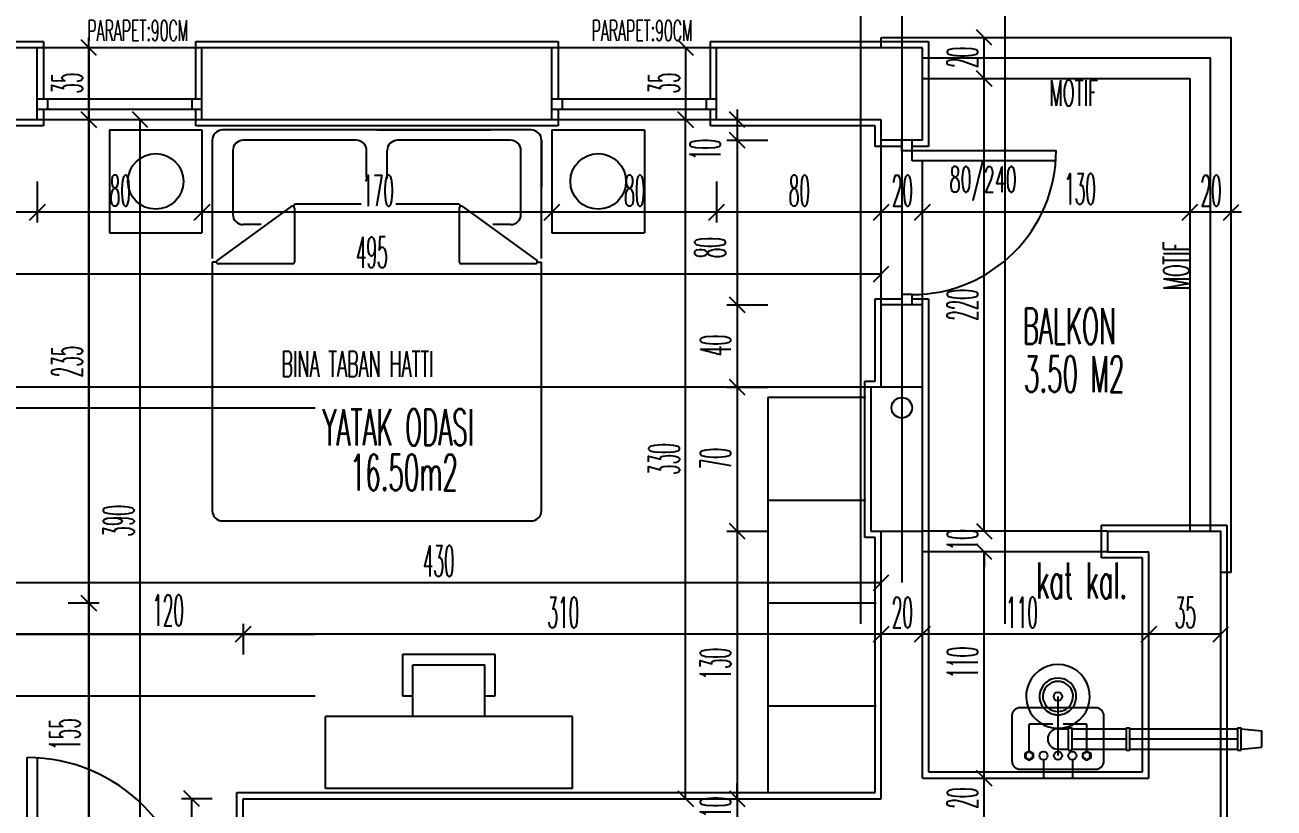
# Model space of a CAD drawing. Extents: x 78 to 306, y -397 to 18.
# Drawn here: x 272.7939 to 272.9153, y -396.4985 to -396.4224 of the extents above; entities that cross this region are included whole.
import ezdxf

# ---------------------------------------------------------------- set-up
doc = ezdxf.new("R2010")
doc.units = 0
doc.header["$LTSCALE"] = 0.5
doc.header["$MEASUREMENT"] = 0
doc.linetypes.add('DASHDOT2', pattern=[0.5, 0.25, -0.125, 0, -0.125])
doc.linetypes.add('DOT2', pattern=[0.125, 0, -0.125])
doc.layers.get('0').update_dxf_attribs({"linetype": 'CONTINUOUS'})
for name, color, linetype in [('AKS', 5, 'DASHDOT2'), ('ASHADE', 7, 'CONTINUOUS'), ('DUVAR', 6, 'CONTINUOUS'), ('IZDUSUM', 2, 'DOT2'), ('KAPI', 1, 'CONTINUOUS'), ('KOLON', 4, 'CONTINUOUS'), ('MERDIVEN', 3, 'CONTINUOUS'), ('OLCU', 31, 'CONTINUOUS'), ('SIVA', 7, 'CONTINUOUS'), ('TEFRIS', 11, 'CONTINUOUS')]:
    doc.layers.add(name, color=color, linetype=linetype)
doc.styles.add('ICMEKAN', font='romans.shx', dxfattribs={"width": 0.55, "height": 0.2})
doc.styles.add('OLCU', font='romans.shx', dxfattribs={"width": 0.6, "height": 0.125})
doc.styles.add('OLCUIC', font='ROMANS.SHX', dxfattribs={"width": 0.4, "height": 0.15})

msp = doc.modelspace()

# ---------------------------------------------------------------- linework, layer by layer
at = {"color": 0, "linetype": 'ByBlock'}
for p, q in [((272.800893941935, -396.4253098737721), (272.799393941935, -396.4238098737721)), ((272.858893941935, -396.4253098737721), (272.857393941935, -396.4238098737721)), ((272.887893941935, -396.4243098737721), (272.886393941935, -396.4228098737721)), ((272.886393941935, -396.4268098737721), (272.887893941935, -396.4283098737721)), ((272.887893941935, -396.4283098737721), (272.886393941935, -396.4268098737721)), ((272.800893941935, -396.4323098737721), (272.799393941935, -396.4308098737721)), ((272.799393941935, -396.4308098737721), (272.800893941935, -396.4323098737721)), ((272.805893941935, -396.4323098737721), (272.804393941935, -396.4308098737721)), ((272.858893941935, -396.4323098737721), (272.857393941935, -396.4308098737721)), ((272.857393941935, -396.4308098737721), (272.858893941935, -396.4323098737721)), ((272.863893941935, -396.4323098737721), (272.862393941935, -396.4308098737721)), ((272.863893941935, -396.4343098737721), (272.862393941935, -396.4328098737721)), ((272.862393941935, -396.4328098737721), (272.863893941935, -396.4343098737721)), ((272.794393941935, -396.4413098737721), (272.795893941935, -396.4398098737721)), ((272.795893941935, -396.4398098737721), (272.794393941935, -396.4413098737721)), ((272.810393941935, -396.4413098737721), (272.811893941935, -396.4398098737721)), ((272.811893941935, -396.4398098737721), (272.810393941935, -396.4413098737721)), ((272.844393941935, -396.4413098737721), (272.845893941935, -396.4398098737721)), ((272.845893941935, -396.4398098737721), (272.844393941935, -396.4413098737721)), ((272.860393941935, -396.4413098737721), (272.861893941935, -396.4398098737721)), ((272.861893941935, -396.4398098737721), (272.860393941935, -396.4413098737721)), ((272.876393941935, -396.4413098737721), (272.877893941935, -396.4398098737721)), ((272.877893941935, -396.4398098737721), (272.876393941935, -396.4413098737721)), ((272.880393941935, -396.4413098737721), (272.881893941935, -396.4398098737721)), ((272.881893941935, -396.4398098737721), (272.880393941935, -396.4413098737721)), ((272.906393941935, -396.4413098737721), (272.907893941935, -396.4398098737721)), ((272.907893941935, -396.4398098737721), (272.906393941935, -396.4413098737721)), ((272.910393941935, -396.4413098737721), (272.911893941935, -396.4398098737721)), ((272.876393941935, -396.4473098737721), (272.877893941935, -396.4458098737721)), ((272.863893941935, -396.4503098737721), (272.862393941935, -396.4488098737721)), ((272.862393941935, -396.4488098737721), (272.863893941935, -396.4503098737721)), ((272.863893941935, -396.4583098737721), (272.862393941935, -396.4568098737721)), ((272.862393941935, -396.4568098737721), (272.863893941935, -396.4583098737721)), ((272.863893941935, -396.4723098737721), (272.862393941935, -396.4708098737721)), ((272.862393941935, -396.4708098737721), (272.863893941935, -396.4723098737721)), ((272.886393941935, -396.4708098737721), (272.887893941935, -396.4723098737721)), ((272.886393941935, -396.4708098737721), (272.887893941935, -396.4723098737721)), ((272.887893941935, -396.4743098737721), (272.886393941935, -396.4728098737721)), ((272.887893941935, -396.4743098737721), (272.886393941935, -396.4728098737721)), ((272.876393941935, -396.4773098737721), (272.877893941935, -396.4758098737721)), ((272.800893941935, -396.4793098737721), (272.799393941935, -396.4778098737721)), ((272.799393941935, -396.4778098737721), (272.800893941935, -396.4793098737721)), ((272.814393941935, -396.4823098737721), (272.815893941935, -396.4808098737721)), ((272.815893941935, -396.4808098737721), (272.814393941935, -396.4823098737721)), ((272.876393941935, -396.4823098737721), (272.877893941935, -396.4808098737721)), ((272.877893941935, -396.4808098737721), (272.876393941935, -396.4823098737721)), ((272.880393941935, -396.4823098737721), (272.881893941935, -396.4808098737721)), ((272.881893941935, -396.4808098737721), (272.880393941935, -396.4823098737721)), ((272.902393941935, -396.4823098737721), (272.903893941935, -396.4808098737721)), ((272.903893941935, -396.4808098737721), (272.902393941935, -396.4823098737721)), ((272.909393941935, -396.4823098737721), (272.910893941935, -396.4808098737721)), ((272.886393941935, -396.4948098737721), (272.887893941935, -396.4963098737721)), ((272.887893941935, -396.4963098737721), (272.886393941935, -396.4948098737721)), ((272.810893941935, -396.4983098737721), (272.809393941935, -396.4968098737721)), ((272.857393941935, -396.4968098737721), (272.858893941935, -396.4983098737721)), ((272.862393941935, -396.4968098737721), (272.863893941935, -396.4983098737721)), ((272.862393941935, -396.4968098737721), (272.863893941935, -396.4983098737721))]:
    msp.add_line(p, q, dxfattribs=at)
at = {"layer": 'AKS'}
for p, q in [((272.8791439419353, -396.3515598737721), (272.8791439419353, -396.8395598737721)), ((272.8751439419353, -396.3555598737721), (272.8751439419353, -396.8355598737721)), ((272.8891439419353, -396.3555598737721), (272.8891439419353, -396.8355598737721)), ((272.6971439419353, -396.4595598737721), (272.9931439419346, -396.4595598737721)), ((272.6971439419353, -396.4815598737721), (272.9931439419346, -396.4815598737721)), ((272.6971439419353, -396.4875598737721), (272.9891439419353, -396.4875598737721))]:
    msp.add_line(p, q, dxfattribs=at)
at = {"layer": 'ASHADE'}
msp.add_circle((272.8791439419354, -396.4595598737721), 0.0009999999999999432, dxfattribs=at)
at = {"layer": 'DUVAR'}
for p, q in [((272.7951439419313, -396.4245598737758), (272.7741439419434, -396.4245598737758)), ((272.7951439419313, -396.4315598737743), (272.7951439419313, -396.4245598737758)), ((272.845143941932, -396.4245598737758), (272.8111439419314, -396.4245598737758)), ((272.8111439419314, -396.4315598737743), (272.8111439419314, -396.4245598737758)), ((272.845143941932, -396.4315598737743), (272.845143941932, -396.4245598737758)), ((272.8811439419317, -396.4245598737747), (272.8611439419319, -396.4245598737758)), ((272.8611439419319, -396.4315598737743), (272.8611439419319, -396.4245598737758)), ((272.881143941935, -396.4335598737721), (272.881143941935, -396.4245598737721)), ((272.7951439419313, -396.431559873776), (272.7781439419388, -396.4315598737762)), ((272.845143941932, -396.4315598737737), (272.8111439419314, -396.4315598737755)), ((272.877143941932, -396.4315598737732), (272.8611439419319, -396.4315598737728)), ((272.877143941933, -396.4335598737763), (272.8771439419326, -396.4315598737732)), ((272.8811439419329, -396.4335598737763), (272.877143941933, -396.4335598737763)), ((272.8771439419335, -396.4575598737721), (272.8771439419331, -396.4495598737758)), ((272.8811439419328, -396.4495598737761), (272.8771439419329, -396.4495598737761)), ((272.8811439419339, -396.4575598737721), (272.8811439419338, -396.4495598737758)), ((272.8771439419353, -396.4975598737765), (272.8771439419341, -396.4715598737721)), ((272.8811439419349, -396.4955598737765), (272.8811439419343, -396.4715598737721)), ((272.8991439419344, -396.4715598737764), (272.9101439419339, -396.4715598737767)), ((272.910143941934, -396.5095598737756), (272.9101439419339, -396.4715598737767)), ((272.8991439419344, -396.4735598737761), (272.9031439419312, -396.4735598737767)), ((272.9031439419319, -396.4955598737768), (272.9031439419312, -396.4735598737767)), ((272.8811439419349, -396.4955598737765), (272.9031439419319, -396.4955598737768)), ((272.8151439419352, -396.5095598737761), (272.8151439419352, -396.4975598737761)), ((272.8151439419352, -396.4975598737761), (272.8771439419353, -396.4975598737765))]:
    msp.add_line(p, q, dxfattribs=at)
at = {"layer": 'DUVAR', "linetype": 'ByBlock'}
msp.add_line((272.8991439419344, -396.4715598737764), (272.8991439419344, -396.4735598737761), dxfattribs=at)
at = {"layer": 'IZDUSUM', "ltscale": 0.6}
for p, q in [((272.8761439419353, -396.4575598737758), (272.7791439419353, -396.4575598737758)), ((272.8991439419344, -396.4715598737764), (272.881143941934, -396.4715598737772)), ((272.8991439419344, -396.4735598737764), (272.881143941934, -396.4735598737773))]:
    msp.add_line(p, q, dxfattribs=at)
at = {"layer": 'KAPI'}
for p, q in [((272.8111439419344, -396.424559873776), (272.7951439419342, -396.424559873776)), ((272.8611439419345, -396.424559873776), (272.8451439419346, -396.424559873776)), ((272.8811737502874, -396.4275598737721), (272.907143941935, -396.4275598737721)), ((272.907143941935, -396.4275598737721), (272.9071439419346, -396.471559873776)), ((272.8111439419344, -396.4295598737762), (272.7951439419342, -396.4295598737762)), ((272.7961439419342, -396.4295598737762), (272.7961439419342, -396.4305598737762)), ((272.8101439419343, -396.4295598737762), (272.8101439419343, -396.4305598737762)), ((272.8611439419345, -396.4295598737762), (272.8451439419346, -396.4295598737762)), ((272.8461439419346, -396.4295598737762), (272.8461439419346, -396.4305598737762)), ((272.8601439419344, -396.4295598737762), (272.8601439419344, -396.4305598737762)), ((272.8111439419344, -396.4305598737762), (272.7951439419342, -396.4305598737762)), ((272.8611439419345, -396.4305598737762), (272.8451439419346, -396.4305598737762)), ((272.8111439419344, -396.4315598737761), (272.7951439419342, -396.4315598737761)), ((272.8611439419345, -396.4315598737761), (272.8451439419346, -396.4315598737761)), ((272.877143941932, -396.4495598737761), (272.877143941932, -396.4335598737766)), ((272.8791439419324, -396.4345598737761), (272.8791439419324, -396.4335598737763)), ((272.8801439419325, -396.4355598737761), (272.8801439419325, -396.4335598737763)), ((272.8801439419325, -396.4345598737761), (272.8801439419325, -396.4335598737763)), ((272.8791439419324, -396.4345598737761), (272.8801439419325, -396.4345598737761)), ((272.8801439419325, -396.4345598737761), (272.8941439419324, -396.4345598737761)), ((272.8941439419324, -396.4355598737761), (272.8801439419325, -396.4355598737761)), ((272.881143941932, -396.4495598737761), (272.881143941932, -396.4355598737761)), ((272.8801439419325, -396.4485598737763), (272.8791439419324, -396.4485598737763)), ((272.8791439419324, -396.4485598737763), (272.8791439419324, -396.4495598737761)), ((272.8801439419325, -396.4495598737761), (272.8801439419325, -396.4485598737763)), ((272.7941439419352, -396.5095598737759), (272.7941439419352, -396.4935598737756)), ((272.7951439419353, -396.4936907995548), (272.7951439419353, -396.5095598737759))]:
    msp.add_line(p, q, dxfattribs=at)
for centre, radius, start, end in [((272.8801439419325, -396.4345598737761), 0.01400000000000034, 270, 0), ((272.7941439419352, -396.5095598737762), 0.01600000000064028, 8.142219984554008e-10, 90)]:
    msp.add_arc(centre, radius, start, end, dxfattribs=at)
at = {"layer": 'KOLON'}
for p, q in [((272.8811439419353, -396.4575598737721), (272.8761439419353, -396.4575598737721)), ((272.8761439419353, -396.4575598737721), (272.8761439419353, -396.4715598737721)), ((272.8811439419353, -396.4715598737721), (272.8811439419353, -396.4575598737721)), ((272.8761439419353, -396.4715598737721), (272.8811439419353, -396.4715598737721))]:
    msp.add_line(p, q, dxfattribs=at)
at = {"layer": 'MERDIVEN'}
for p, q in [((272.877143941935, -396.4245598737721), (272.877143941935, -396.4235598737721)), ((272.8771737502874, -396.4235598737721), (272.9111439419324, -396.4235598737721)), ((272.8811439419317, -396.4255598737721), (272.9091439419313, -396.4255598737721))]:
    msp.add_line(p, q, dxfattribs=at)
at = {"layer": 'MERDIVEN', "linetype": 'ByBlock'}
for p, q in [((272.9111439419313, -396.4755598737721), (272.9111439419324, -396.4235598737721)), ((272.909143941932, -396.4715598737767), (272.9091439419313, -396.4255598737721)), ((272.911143941935, -396.4755598737721), (272.910143941935, -396.4755598737721))]:
    msp.add_line(p, q, dxfattribs=at)
at = {"layer": 'OLCU', "ltscale": 1.4}
for p, q in [((272.800143941935, -396.6125598737721), (272.800143941935, -396.4235598737721)), ((272.887143941935, -396.4275598737721), (272.887143941935, -396.4235598737721)), ((272.800143941935, -396.4245598737721), (272.800143941935, -396.4315598737721)), ((272.858143941935, -396.4245598737721), (272.858143941935, -396.4315598737721)), ((272.887143941935, -396.4715598737721), (272.887143941935, -396.4275598737721)), ((272.863143941935, -396.4305598737721), (272.863143941935, -396.5005598737721)), ((272.800143941935, -396.4315598737721), (272.800143941935, -396.4785598737721)), ((272.805143941935, -396.5095598737721), (272.805143941935, -396.4315598737721)), ((272.858143941935, -396.4975598737721), (272.858143941935, -396.4315598737721)), ((272.863143941935, -396.4315598737721), (272.863143941935, -396.4335598737721)), ((272.862143941935, -396.4335598737721), (272.866143941935, -396.4335598737721)), ((272.863143941935, -396.4335598737721), (272.863143941935, -396.4495598737721)), ((272.795143941935, -396.4375598737721), (272.795143941935, -396.4415598737721)), ((272.811143941935, -396.4375598737721), (272.811143941935, -396.4415598737721)), ((272.845143941935, -396.4375598737721), (272.845143941935, -396.4415598737721)), ((272.861143941935, -396.4375598737721), (272.861143941935, -396.4415598737721)), ((272.912143941935, -396.4405598737721), (272.773143941935, -396.4405598737721)), ((272.795143941935, -396.4405598737721), (272.778143941935, -396.4405598737721)), ((272.811143941935, -396.4405598737721), (272.795143941935, -396.4405598737721)), ((272.845143941935, -396.4405598737721), (272.811143941935, -396.4405598737721)), ((272.861143941935, -396.4405598737721), (272.845143941935, -396.4405598737721)), ((272.877143941935, -396.4405598737721), (272.861143941935, -396.4405598737721)), ((272.881143941935, -396.4405598737721), (272.877143941935, -396.4405598737721)), ((272.907143941935, -396.4405598737721), (272.881143941935, -396.4405598737721)), ((272.911143941935, -396.4405598737721), (272.907143941935, -396.4405598737721)), ((272.877143941935, -396.4465598737721), (272.778143941935, -396.4465598737721)), ((272.862143941935, -396.4495598737721), (272.866143941935, -396.4495598737721)), ((272.863143941935, -396.4495598737721), (272.863143941935, -396.4575598737721)), ((272.862143941935, -396.4575598737721), (272.866143941935, -396.4575598737721)), ((272.863143941935, -396.4575598737721), (272.863143941935, -396.4715598737721)), ((272.887143941935, -396.4715598737721), (272.887143941935, -396.4700598737721)), ((272.862143941935, -396.4715598737721), (272.866143941935, -396.4715598737721)), ((272.863143941935, -396.4715598737721), (272.863143941935, -396.4975598737721)), ((272.887143941935, -396.4735598737721), (272.887143941935, -396.4750598737721)), ((272.887143941935, -396.4955598737721), (272.887143941935, -396.4735598737721)), ((272.791143941935, -396.4765598737721), (272.877143941935, -396.4765598737721)), ((272.801143941935, -396.4785598737721), (272.798143941935, -396.4785598737721)), ((272.800143941935, -396.4785598737721), (272.800143941935, -396.5095598737721)), ((272.815143941935, -396.4805598737721), (272.815143941935, -396.4835598737721)), ((272.815143941935, -396.4815598737721), (272.791143941935, -396.4815598737721)), ((272.877143941935, -396.4815598737721), (272.815143941935, -396.4815598737721)), ((272.881143941935, -396.4815598737721), (272.877143941935, -396.4815598737721)), ((272.903143941935, -396.4815598737721), (272.881143941935, -396.4815598737721)), ((272.910143941935, -396.4815598737721), (272.903143941935, -396.4815598737721)), ((272.887143941935, -396.4995598737721), (272.887143941935, -396.4955598737721)), ((272.863143941935, -396.4975598737721), (272.863143941935, -396.4960598737721)), ((272.812143941935, -396.4975598737721), (272.809143941935, -396.4975598737721)), ((272.810143941935, -396.5095598737721), (272.810143941935, -396.4975598737721))]:
    msp.add_line(p, q, dxfattribs=at)
at = {"layer": 'SIVA', "ltscale": 1.4}
for p, q in [((272.7735439419435, -396.4239598737758), (272.7957439419312, -396.4239598737758)), ((272.7957439419312, -396.4239598737758), (272.7957439419312, -396.4295598737762)), ((272.8105439419315, -396.4295598737762), (272.8105439419315, -396.4239598737758)), ((272.8105439419315, -396.4239598737758), (272.8457439419319, -396.4239598737758)), ((272.8457439419319, -396.4239598737758), (272.8457439419319, -396.4295598737762)), ((272.8605439419319, -396.4295598737762), (272.8605439419319, -396.4239598737759)), ((272.8605439419319, -396.4239598737759), (272.881743941935, -396.4239598737747)), ((272.881743941935, -396.4239598737747), (272.881743941935, -396.4341598737763)), ((272.7957439419312, -396.4305598737762), (272.7957439419312, -396.432159873776)), ((272.8105439419315, -396.4321598737755), (272.8105439419315, -396.4305598737762)), ((272.8457439419319, -396.4305598737762), (272.8457439419319, -396.4321598737737)), ((272.8605439419319, -396.4321598737743), (272.8605439419319, -396.4305598737762)), ((272.7957439419312, -396.432159873776), (272.7911439419393, -396.432159873776)), ((272.8457439419319, -396.4321598737737), (272.8105439419315, -396.4321598737755)), ((272.8765439419328, -396.4321598737732), (272.8605439419319, -396.4321598737743)), ((272.8765439419331, -396.4341598737763), (272.8765439419328, -396.4321598737732)), ((272.8791439419324, -396.4341598737763), (272.8765439419331, -396.4341598737763)), ((272.881743941935, -396.4341598737763), (272.8801439419325, -396.4341598737763)), ((272.8765439419334, -396.4569598737721), (272.8765439419331, -396.4489598737761)), ((272.8765439419331, -396.4489598737761), (272.8791439419324, -396.4489598737761)), ((272.8801439419325, -396.4489598737761), (272.8817439419337, -396.4489598737761)), ((272.8817439419337, -396.4489598737761), (272.881743941934, -396.4575598737721)), ((272.8755439419353, -396.4721598737721), (272.8755439419353, -396.4569598737721)), ((272.8755439419353, -396.4569598737721), (272.8765439419334, -396.4569598737721)), ((272.881743941934, -396.4575598737721), (272.8817439419353, -396.471559873772)), ((272.8985439419344, -396.474159873776), (272.8985439419344, -396.4709598737763)), ((272.8985439419344, -396.4709598737763), (272.910743941934, -396.4709598737767)), ((272.910743941934, -396.4709598737767), (272.910743941934, -396.5101598737756)), ((272.8765439419341, -396.4721598737721), (272.8755439419353, -396.4721598737721)), ((272.8765439419353, -396.4969598737765), (272.8765439419341, -396.4721598737721)), ((272.8817439419353, -396.471559873772), (272.8817439419349, -396.4949598737766)), ((272.9025439419312, -396.4741598737766), (272.8985439419344, -396.474159873776)), ((272.9025439419319, -396.4949598737768), (272.9025439419312, -396.4741598737766)), ((272.8817439419349, -396.4949598737766), (272.9025439419319, -396.4949598737768)), ((272.8145439419351, -396.5089598737761), (272.8145439419351, -396.4969598737761)), ((272.8145439419351, -396.4969598737761), (272.8765439419353, -396.4969598737765))]:
    msp.add_line(p, q, dxfattribs=at)
at = {"layer": 'TEFRIS'}
for p, q in [((272.8021439419223, -396.4325598737755), (272.811143941922, -396.4325598737755)), ((272.8021439419223, -396.4325598737755), (272.8021439419223, -396.4425598737755)), ((272.811143941922, -396.4325598737755), (272.811143941922, -396.4425598737755)), ((272.8121390768273, -396.4335598737755), (272.8121390768273, -396.4450598737754)), ((272.843139076827, -396.4325598737755), (272.8131390768274, -396.4325598737755)), ((272.826139076827, -396.4335598737755), (272.8151390768273, -396.4335598737755)), ((272.8281390768271, -396.4325598737755), (272.8392221551768, -396.4325598737755)), ((272.8411390768272, -396.4335598737755), (272.8301390768272, -396.4335598737755)), ((272.8441390768271, -396.4335598737755), (272.8441390768271, -396.4380598737756)), ((272.8441390768271, -396.4450598737754), (272.8441390768271, -396.4335598737755)), ((272.8451439419218, -396.4325598737755), (272.854143941922, -396.4325598737755)), ((272.8451439419218, -396.4325598737755), (272.8451439419218, -396.4425598737755)), ((272.854143941922, -396.4325598737755), (272.854143941922, -396.4425598737755)), ((272.8141390768275, -396.4345598737756), (272.8141390768275, -396.4407598737755)), ((272.827139076827, -396.4371450391284), (272.827139076827, -396.4345598737756)), ((272.8291390768271, -396.4373115513151), (272.8291390768271, -396.4345598737756)), ((272.842139076827, -396.4407598737755), (272.842139076827, -396.4345598737756)), ((272.819821683313, -396.4399899840733), (272.8126382797083, -396.4451979516869)), ((272.8201390768273, -396.4397598737755), (272.8200299649376, -396.4399737507483)), ((272.826601118131, -396.4397598737755), (272.8201390768273, -396.4397598737755)), ((272.8201390768273, -396.4401519061622), (272.8201390768273, -396.4453598737754)), ((272.8361390768272, -396.4397598737755), (272.8299753381732, -396.4397598737755)), ((272.8361390768272, -396.4397598737755), (272.8362481887168, -396.4399737507483)), ((272.8361390768272, -396.4401519061622), (272.8361390768272, -396.4453598737754)), ((272.8364564703415, -396.4399899840733), (272.8436398739462, -396.4451979516869)), ((272.8168804561378, -396.4417598737756), (272.8151390768273, -396.4417598737756)), ((272.8411390768272, -396.4417598737756), (272.8393976975166, -396.4417598737756)), ((272.8021439419223, -396.4425598737755), (272.811143941922, -396.4425598737755)), ((272.8451439419218, -396.4425598737755), (272.854143941922, -396.4425598737755)), ((272.8121390768273, -396.4454215810777), (272.8121390768273, -396.4695598737756)), ((272.8125654307225, -396.4454215810777), (272.8121390768273, -396.4454215810777)), ((272.8199390768274, -396.4455598737756), (272.8127556732226, -396.4455598737756)), ((272.8435224804318, -396.4455598737756), (272.8363390768271, -396.4455598737756)), ((272.8437127229319, -396.4454215810777), (272.8441390768271, -396.4454215810777)), ((272.8441390768271, -396.4695598737756), (272.8441390768271, -396.4454215810777)), ((272.8756439419353, -396.4585598737771), (272.8661439419378, -396.4585598737771)), ((272.8661439419378, -396.4585598737771), (272.866143941937, -396.4970598737773)), ((272.8756439419353, -396.4685598737772), (272.8661439419373, -396.4685598737772)), ((272.8131390768274, -396.4705598737756), (272.843139076827, -396.4705598737756)), ((272.8766439419354, -396.4785598737772), (272.8661439419373, -396.4785598737772)), ((272.8396439419373, -396.4835598737751), (272.8306439419373, -396.4835598737751)), ((272.8306439419373, -396.4835598737751), (272.8306439419373, -396.4875598737751)), ((272.8316439419374, -396.4845598737751), (272.8386439419372, -396.4845598737751)), ((272.8316439419374, -396.4895598737752), (272.8316439419374, -396.4845598737751)), ((272.8386439419372, -396.4895598737752), (272.8386439419372, -396.4845598737751)), ((272.8396439419373, -396.4875598737751), (272.8396439419373, -396.4835598737751)), ((272.8306439419373, -396.4875598737751), (272.8316439419374, -396.4875598737751)), ((272.8386439419372, -396.4875598737751), (272.8396439419373, -396.4875598737751)), ((272.8766439419354, -396.4885598737771), (272.8661439419373, -396.4885598737771)), ((272.8471439419369, -396.4895598737755), (272.8231439419376, -396.4895598737752)), ((272.8231439419376, -396.496559873775), (272.8231439419376, -396.4895598737752)), ((272.8471439419378, -396.4965598737757), (272.8471439419369, -396.4895598737755)), ((272.8471439419378, -396.4965598737757), (272.8231439419376, -396.496559873775))]:
    msp.add_line(p, q, dxfattribs=at)
at = {"layer": 'TEFRIS', "ltscale": 1.4}
for p, q in [((272.8943221294024, -396.4876194981592), (272.8943221294024, -396.4933762088142)), ((272.889856136407, -396.4895168229056), (272.889856136407, -396.4938966738229)), ((272.8979881764016, -396.4887168229055), (272.8906560824033, -396.4887168229055)), ((272.8987881764016, -396.4938966738229), (272.8987881764016, -396.4895168229056)), ((272.8915221159015, -396.4929327960127), (272.8915221159015, -396.4903152636628)), ((272.8938221294024, -396.4903152636628), (272.8915221159015, -396.4903152636628)), ((272.8971221429034, -396.4903152636628), (272.8948221294024, -396.4903152636628)), ((272.8953173090484, -396.4906655662722), (272.8953173090484, -396.4928492838616)), ((272.8953173090484, -396.4906655662722), (272.8956904846216, -396.4906655662721)), ((272.8956904846216, -396.4928492838616), (272.8956904846216, -396.4906655662721)), ((272.8971221429034, -396.4929327960127), (272.8971221429034, -396.4903152636628)), ((272.9009420235126, -396.4906655662722), (272.9009420235126, -396.4928492838616)), ((272.9009420235126, -396.4906655662722), (272.9013151990858, -396.4906655662721)), ((272.9013151990858, -396.4928492838616), (272.9013151990858, -396.4906655662721)), ((272.9117624202844, -396.4906655662721), (272.9117624202844, -396.4928492838616)), ((272.9117624202844, -396.4906655662721), (272.9121355958576, -396.4906655662721)), ((272.9121355958576, -396.4928492838616), (272.9121355958576, -396.4906655662721)), ((272.8943221294024, -396.4907655662721), (272.8953173090484, -396.4907655662721)), ((272.8956904846216, -396.4907655662721), (272.9009420235126, -396.4907655662721)), ((272.8956904846216, -396.4917574250669), (272.9009420235126, -396.4917574250669)), ((272.9013151990858, -396.4907655662721), (272.9117624202844, -396.4907655662721)), ((272.9013151990858, -396.4917574250669), (272.9117624202844, -396.4917574250669)), ((272.9121355958576, -396.4907655662721), (272.9141355958575, -396.4909655662721)), ((272.9141355958575, -396.4925492838615), (272.9141355958575, -396.4909655662721)), ((272.8915221024005, -396.4929328038075), (272.8911381024005, -396.4931545063108)), ((272.8911381024005, -396.4931545063108), (272.8911381024005, -396.4935979113176)), ((272.8915221294024, -396.4929328038075), (272.8911381294023, -396.4931545063108)), ((272.8911381294023, -396.4931545063108), (272.8911381294023, -396.4935979113176)), ((272.8915221024005, -396.4929771443082, 0.0006720000000000197), (272.8911765024005, -396.4931766765612, 0.000672000000000014)), ((272.8915221294024, -396.4929771443082, 0.0006720000000000197), (272.8911765294024, -396.4931766765612, 0.000672000000000014)), ((272.8919061024005, -396.4931545063108), (272.8915221024005, -396.4929328038075)), ((272.8916757024005, -396.4931101658102, 0.0006720000000000026), (272.8915221024005, -396.4929771443082, 0.0006720000000000026)), ((272.8919061294024, -396.4931545063108), (272.8915221294024, -396.4929328038075)), ((272.8916757294024, -396.4931101658102, 0.0006720000000000026), (272.8915221294024, -396.4929771443082, 0.0006720000000000026)), ((272.8918677024005, -396.4931766765612, 0.0006720000000000026), (272.8916757024005, -396.4931101658102, 0.0006720000000000026)), ((272.8918677294024, -396.4931766765612, 0.0006720000000000026), (272.8916757294024, -396.4931101658102, 0.0006720000000000026)), ((272.8919061024005, -396.4935979113176), (272.8919061024005, -396.4931545063108)), ((272.8919061294024, -396.4935979113176), (272.8919061294024, -396.4931545063108)), ((272.8943221195453, -396.4927492838615), (272.8953173090484, -396.4927492838615)), ((272.8953173090484, -396.4928492838616), (272.8956904846216, -396.4928492838616)), ((272.8956904846216, -396.4927492838615), (272.9009420235126, -396.4927492838615)), ((272.8967381294024, -396.4931545063108), (272.8971221294024, -396.4929328038075)), ((272.8967381294024, -396.4935979113176), (272.8967381294024, -396.4931545063108)), ((272.8967381564043, -396.4931545063108), (272.8971221564043, -396.4929328038075)), ((272.8967381564043, -396.4935979113176), (272.8967381564043, -396.4931545063108)), ((272.8967765294024, -396.4931766765612, 0.0006720000000000026), (272.8969685294024, -396.4931101658102, 0.0006720000000000026)), ((272.8967765564043, -396.4931766765612, 0.0006720000000000026), (272.8969685564043, -396.4931101658102, 0.0006720000000000026)), ((272.8969685294024, -396.4931101658102, 0.0006720000000000026), (272.8971221294024, -396.4929771443082, 0.0006720000000000026)), ((272.8969685564043, -396.4931101658102, 0.0006720000000000026), (272.8971221564043, -396.4929771443082, 0.0006720000000000026)), ((272.8971221294024, -396.4929328038075), (272.8975061294025, -396.4931545063108)), ((272.8971221294024, -396.4929771443082, 0.0006720000000000197), (272.8974677294024, -396.4931766765612, 0.000672000000000014)), ((272.8971221564043, -396.4929328038075), (272.8975061564043, -396.4931545063108)), ((272.8971221564043, -396.4929771443082, 0.0006720000000000197), (272.8974677564043, -396.4931766765612, 0.000672000000000014)), ((272.8975061294025, -396.4931545063108), (272.8975061294025, -396.4935979113176)), ((272.8975061564043, -396.4931545063108), (272.8975061564043, -396.4935979113176)), ((272.9009420235126, -396.4928492838616), (272.9013151990858, -396.4928492838616)), ((272.9013151990858, -396.4927492838615), (272.9117624202844, -396.4927492838615)), ((272.9117624202844, -396.4928492838616), (272.9121355958576, -396.4928492838616)), ((272.9121355958576, -396.4927492838615), (272.9141355958575, -396.4925492838615)), ((272.8911381024005, -396.4935979113176), (272.8915221024005, -396.493819613821)), ((272.8911381294023, -396.4935979113176), (272.8915221294024, -396.493819613821)), ((272.8911765024005, -396.4931766765612, 0.0006720000000000026), (272.8912149024005, -396.4933762088142, 0.0006720000000000026)), ((272.8912149024005, -396.4933762088142, 0.0006720000000000026), (272.8911765024005, -396.4935757410672, 0.0006720000000000026)), ((272.8911765024005, -396.4935757410672, 0.000672000000000014), (272.8915221024005, -396.4937752733202, 0.0006720000000000197)), ((272.8911765294024, -396.4931766765612, 0.0006720000000000026), (272.8912149294024, -396.4933762088142, 0.0006720000000000026)), ((272.8912149294024, -396.4933762088142, 0.0006720000000000026), (272.8911765294024, -396.4935757410672, 0.0006720000000000026)), ((272.8911765294024, -396.4935757410672, 0.000672000000000014), (272.8915221294024, -396.4937752733202, 0.0006720000000000197)), ((272.8915221024005, -396.493819613821), (272.8919061024005, -396.4935979113176)), ((272.8915221024005, -396.4937752733202, 0.0006720000000000026), (272.8916757024005, -396.4936422518182, 0.0006720000000000026)), ((272.8915221294024, -396.493819613821), (272.8919061294024, -396.4935979113176)), ((272.8915221294024, -396.4937752733202, 0.0006720000000000026), (272.8916757294024, -396.4936422518182, 0.0006720000000000026)), ((272.8916757024005, -396.4936422518182, 0.0006720000000000026), (272.8918677024005, -396.4935757410672, 0.0006720000000000026)), ((272.8916757294024, -396.4936422518182, 0.0006720000000000026), (272.8918677294024, -396.4935757410672, 0.0006720000000000026)), ((272.8929221834061, -396.4937732511803), (272.8929221834061, -396.4954968209212)), ((272.8957221294024, -396.4937732511803), (272.8957221294024, -396.4954968209212)), ((272.8971221294024, -396.493819613821), (272.8967381294024, -396.4935979113176)), ((272.8971221564043, -396.493819613821), (272.8967381564043, -396.4935979113176)), ((272.8969685294024, -396.4936422518182, 0.0006720000000000026), (272.8967765294024, -396.4935757410672, 0.0006720000000000026)), ((272.8969685564043, -396.4936422518182, 0.0006720000000000026), (272.8967765564043, -396.4935757410672, 0.0006720000000000026)), ((272.8971221294024, -396.4937752733202, 0.0006720000000000026), (272.8969685294024, -396.4936422518182, 0.0006720000000000026)), ((272.8971221564043, -396.4937752733202, 0.0006720000000000026), (272.8969685564043, -396.4936422518182, 0.0006720000000000026)), ((272.8974677294024, -396.4935757410672, 0.000672000000000014), (272.8971221294024, -396.4937752733202, 0.0006720000000000197)), ((272.8975061294025, -396.4935979113176), (272.8971221294024, -396.493819613821)), ((272.8974677564043, -396.4935757410672, 0.000672000000000014), (272.8971221564043, -396.4937752733202, 0.0006720000000000197)), ((272.8975061564043, -396.4935979113176), (272.8971221564043, -396.493819613821)), ((272.8974677294024, -396.4931766765612, 0.0006720000000000026), (272.8974293294024, -396.4933762088142, 0.0006720000000000026)), ((272.8974293294024, -396.4933762088142, 0.0006720000000000026), (272.8974677294024, -396.4935757410672, 0.0006720000000000026)), ((272.8974677564043, -396.4931766765612, 0.0006720000000000026), (272.8974293564043, -396.4933762088142, 0.0006720000000000026)), ((272.8974293564043, -396.4933762088142, 0.0006720000000000026), (272.8974677564043, -396.4935757410672, 0.0006720000000000026)), ((272.890656136407, -396.4946966738229), (272.8979881764016, -396.4946966738229))]:
    msp.add_line(p, q, dxfattribs=at)
at = {"layer": 'TEFRIS'}
for centre in [(272.8066439419225, -396.4375598737755), (272.849643941922, -396.4375598737755)]:
    msp.add_circle(centre, 0.0027, dxfattribs=at)
at = {"layer": 'TEFRIS', "ltscale": 1.4}
for centre, radius in [((272.8943221294024, -396.4876194981592), 0.0004132706100650015), ((272.8929221294024, -396.4933762088142), 0.0003970423660735832), ((272.8943221294024, -396.4933762088142), 0.0003970423660735832), ((272.8957221294024, -396.4933762088142), 0.0003970423660735832)]:
    msp.add_circle(centre, radius, dxfattribs=at)
at = {"layer": 'TEFRIS'}
for centre, radius, start, end in [((272.8131390768274, -396.4335598737755), 0.001, 90, 180), ((272.8151390768273, -396.4345598737756), 0.001, 90, 180), ((272.826139076827, -396.4345598737756), 0.001, 0, 90), ((272.8301390768272, -396.4345598737756), 0.001, 90, 180), ((272.8411390768272, -396.4345598737756), 0.001, 0, 90), ((272.843139076827, -396.4335598737755), 0.001, 0, 90), ((272.8151390768273, -396.4407598737755), 0.001, 180, 270), ((272.8199390768274, -396.4401519061622), 0.0002, 0, 125.9421118715241), ((272.8363390768271, -396.4401519061622), 0.0002, 54.05788812847594, 180), ((272.8411390768272, -396.4407598737755), 0.001, 270, 0), ((272.8127556732226, -396.4453598737754), 0.0002, 125.9421118715241, 270), ((272.8199390768274, -396.4453598737754), 0.0002, 270, 0), ((272.8363390768271, -396.4453598737754), 0.0002, 180, 270), ((272.8435224804318, -396.4453598737754), 0.0002, 270, 54.05788812847594), ((272.8131390768274, -396.4695598737756), 0.001, 180, 270), ((272.843139076827, -396.4695598737756), 0.001, 270, 0)]:
    msp.add_arc(centre, radius, start, end, dxfattribs=at)
at = {"layer": 'TEFRIS', "ltscale": 1.4}
for centre, radius, start, end in [((272.8943221294024, -396.4876194981592), 0.003097182708339177, 339.2495909414504, 200.7504090585496), ((272.8943221294024, -396.4876194981592), 0.001786545504696572, 322.1050269820603, 217.8949730179397), ((272.8943221294024, -396.4876194981592), 0.001466243947734451, 311.5487483356249, 228.4512516643751), ((272.890656136407, -396.4895168229056), 0.0007999999999999999, 90, 180), ((272.8943221294024, -396.4876194981592), 0.003097182708339177, 200.7504088981053, 339.2495911018947), ((272.8943221294024, -396.4876194981592), 0.001786545504696572, 217.8949719653411, 322.1050280346589), ((272.8943221294024, -396.4876194981592), 0.001466243947734451, 228.4512501830642, 311.5487498169358), ((272.8979881764016, -396.4895168229056), 0.0007999999999999999, 0, 90), ((272.8943221294024, -396.4917574250669), 0.000991858794723521, 90, 270), ((272.890656136407, -396.4938966738229), 0.0007999999999999999, 180, 270), ((272.8979881764016, -396.4938966738229), 0.0007999999999999999, 270, 0)]:
    msp.add_arc(centre, radius, start, end, dxfattribs=at)
for points in [[(272.8915221294024, -396.4929771443082, 0.000672000000000014), (272.8915221294024, -396.4929328038075), (272.8911381294023, -396.4931545063108), (272.8911765294024, -396.4931766765612, 0.000672000000000014)], [(272.8919061294024, -396.4935979113176), (272.8918677294024, -396.4935757410672, 0.000672000000000014), (272.8918677294024, -396.4931766765612, 0.000672000000000014), (272.8919061294024, -396.4931545063108)], [(272.8967381294024, -396.4935979113176), (272.8967765294024, -396.4935757410672, 0.000672000000000014), (272.8967765294024, -396.4931766765612, 0.000672000000000014), (272.8967381294024, -396.4931545063108)], [(272.8971221294024, -396.4929771443082, 0.000672000000000014), (272.8971221294024, -396.4929328038075), (272.8975061294025, -396.4931545063108), (272.8974677294024, -396.4931766765612, 0.000672000000000014)], [(272.8911765294024, -396.4935757410672, 0.000672000000000014), (272.8911381294023, -396.4935979113176), (272.8915221294024, -396.493819613821), (272.8915221294024, -396.4937752733202, 0.000672000000000014)], [(272.8974677294024, -396.4935757410672, 0.000672000000000014), (272.8975061294025, -396.4935979113176), (272.8971221294024, -396.493819613821), (272.8971221294024, -396.4937752733202, 0.000672000000000014)]]:
    msp.add_3dface(points, dxfattribs=at)
for points, invisible_edges in [([(272.8911381294023, -396.4931545063108), (272.8911765294024, -396.4931766765612, 0.000672000000000014), (272.8912149294024, -396.4933762088142, 0.000672000000000014), (272.8911381294023, -396.4935979113176)], 4), ([(272.8911765024005, -396.4931766765612, 0.000672000000000014), (272.8915221024005, -396.4929771443082, 0.000672000000000014), (272.8915221024005, -396.4933762088142, 0.0007104000000000098)], 10), ([(272.8911765294024, -396.4931766765612, 0.000672000000000014), (272.8915221294024, -396.4929771443082, 0.000672000000000014), (272.8915221294024, -396.4933762088142, 0.0007104000000000098)], 10), ([(272.8915221024005, -396.4929328038075), (272.8916757024005, -396.4931101658102, 0.000672000000000014), (272.8915221024005, -396.4929771443082, 0.000672000000000014), (272.8915221024005, -396.4929328038075)], 1), ([(272.8915221024005, -396.4933762088142, 0.0007104000000000098), (272.8915221024005, -396.4929771443082, 0.000672000000000014), (272.8916757024005, -396.4931101658102, 0.000672000000000014), (272.8915221024005, -396.4933762088142, 0.0007104000000000098)], 5), ([(272.8915221024005, -396.4933762088142, 0.0007104000000000098), (272.8916757024005, -396.4931101658102, 0.000672000000000014), (272.8918677024005, -396.4931766765612, 0.000672000000000014)], 9), ([(272.8915221294024, -396.4929328038075), (272.8916757294024, -396.4931101658102, 0.000672000000000014), (272.8915221294024, -396.4929771443082, 0.000672000000000014), (272.8915221294024, -396.4929328038075)], 1), ([(272.8918677294024, -396.4931766765612, 0.000672000000000014), (272.8919061294024, -396.4931545063108), (272.8915221294024, -396.4929328038075), (272.8916757294024, -396.4931101658102, 0.000672000000000014)], 4), ([(272.8915221294024, -396.4933762088142, 0.0007104000000000098), (272.8915221294024, -396.4929771443082, 0.000672000000000014), (272.8916757294024, -396.4931101658102, 0.000672000000000014), (272.8915221294024, -396.4933762088142, 0.0007104000000000098)], 5), ([(272.8915221294024, -396.4933762088142, 0.0007104000000000098), (272.8916757294024, -396.4931101658102, 0.000672000000000014), (272.8918677294024, -396.4931766765612, 0.000672000000000014)], 9), ([(272.8967765294024, -396.4931766765612, 0.000672000000000014), (272.8967381294024, -396.4931545063108), (272.8971221294024, -396.4929328038075), (272.8969685294024, -396.4931101658102, 0.000672000000000014)], 4), ([(272.8971221294024, -396.4933762088142, 0.0007104000000000098), (272.8969685294024, -396.4931101658102, 0.000672000000000014), (272.8967765294024, -396.4931766765612, 0.000672000000000014)], 9), ([(272.8971221564043, -396.4933762088142, 0.0007104000000000098), (272.8969685564043, -396.4931101658102, 0.000672000000000014), (272.8967765564043, -396.4931766765612, 0.000672000000000014)], 9), ([(272.8971221294024, -396.4929328038075), (272.8969685294024, -396.4931101658102, 0.000672000000000014), (272.8971221294024, -396.4929771443082, 0.000672000000000014), (272.8971221294024, -396.4929328038075)], 1), ([(272.8971221294024, -396.4933762088142, 0.0007104000000000098), (272.8971221294024, -396.4929771443082, 0.000672000000000014), (272.8969685294024, -396.4931101658102, 0.000672000000000014), (272.8971221294024, -396.4933762088142, 0.0007104000000000098)], 5), ([(272.8971221564043, -396.4929328038075), (272.8969685564043, -396.4931101658102, 0.000672000000000014), (272.8971221564043, -396.4929771443082, 0.000672000000000014), (272.8971221564043, -396.4929328038075)], 1), ([(272.8971221564043, -396.4933762088142, 0.0007104000000000098), (272.8971221564043, -396.4929771443082, 0.000672000000000014), (272.8969685564043, -396.4931101658102, 0.000672000000000014), (272.8971221564043, -396.4933762088142, 0.0007104000000000098)], 5), ([(272.8974677294024, -396.4931766765612, 0.000672000000000014), (272.8971221294024, -396.4929771443082, 0.000672000000000014), (272.8971221294024, -396.4933762088142, 0.0007104000000000098)], 10), ([(272.8974677564043, -396.4931766765612, 0.000672000000000014), (272.8971221564043, -396.4929771443082, 0.000672000000000014), (272.8971221564043, -396.4933762088142, 0.0007104000000000098)], 10), ([(272.8975061294025, -396.4931545063108), (272.8974677294024, -396.4931766765612, 0.000672000000000014), (272.8974293294024, -396.4933762088142, 0.000672000000000014), (272.8975061294025, -396.4935979113176)], 4), ([(272.8912149024005, -396.4933762088142, 0.000672000000000014), (272.8911381024005, -396.4935979113176), (272.8911765024005, -396.4935757410672, 0.000672000000000014), (272.8912149024005, -396.4933762088142, 0.000672000000000014)], 1), ([(272.8912149294024, -396.4933762088142, 0.000672000000000014), (272.8911381294023, -396.4935979113176), (272.8911765294024, -396.4935757410672, 0.000672000000000014), (272.8912149294024, -396.4933762088142, 0.000672000000000014)], 1), ([(272.8912149024005, -396.4933762088142, 0.000672000000000014), (272.8911765024005, -396.4931766765612, 0.000672000000000014), (272.8915221024005, -396.4933762088142, 0.0007104000000000098)], 10), ([(272.8911765024005, -396.4935757410672, 0.000672000000000014), (272.8915221024005, -396.4933762088142, 0.0007104000000000098), (272.8912149024005, -396.4933762088142, 0.000672000000000014)], 3), ([(272.8911765024005, -396.4935757410672, 0.000672000000000014), (272.8915221024005, -396.4933762088142, 0.0007104000000000098), (272.8915221024005, -396.4937752733202, 0.000672000000000014)], 3), ([(272.8912149294024, -396.4933762088142, 0.000672000000000014), (272.8911765294024, -396.4931766765612, 0.000672000000000014), (272.8915221294024, -396.4933762088142, 0.0007104000000000098)], 10), ([(272.8911765294024, -396.4935757410672, 0.000672000000000014), (272.8915221294024, -396.4933762088142, 0.0007104000000000098), (272.8912149294024, -396.4933762088142, 0.000672000000000014)], 3), ([(272.8911765294024, -396.4935757410672, 0.000672000000000014), (272.8915221294024, -396.4933762088142, 0.0007104000000000098), (272.8915221294024, -396.4937752733202, 0.000672000000000014)], 3), ([(272.8918677024005, -396.4935757410672, 0.000672000000000014), (272.8918677024005, -396.4931766765612, 0.000672000000000014), (272.8915221024005, -396.4933762088142, 0.0007104000000000098)], 10), ([(272.8915221024005, -396.4933762088142, 0.0007104000000000098), (272.8915221024005, -396.4937752733202, 0.000672000000000014), (272.8916757024005, -396.4936422518182, 0.000672000000000014)], 9), ([(272.8916757024005, -396.4936422518182, 0.000672000000000014), (272.8918677024005, -396.4935757410672, 0.000672000000000014), (272.8915221024005, -396.4933762088142, 0.0007104000000000098)], 10), ([(272.8918677294024, -396.4935757410672, 0.000672000000000014), (272.8918677294024, -396.4931766765612, 0.000672000000000014), (272.8915221294024, -396.4933762088142, 0.0007104000000000098)], 10), ([(272.8915221294024, -396.4933762088142, 0.0007104000000000098), (272.8915221294024, -396.4937752733202, 0.000672000000000014), (272.8916757294024, -396.4936422518182, 0.000672000000000014)], 9), ([(272.8916757294024, -396.4936422518182, 0.000672000000000014), (272.8918677294024, -396.4935757410672, 0.000672000000000014), (272.8915221294024, -396.4933762088142, 0.0007104000000000098)], 10), ([(272.8915221294024, -396.493819613821), (272.8915221294024, -396.4937752733202, 0.000672000000000014), (272.8916757294024, -396.4936422518182, 0.000672000000000014), (272.8917141294024, -396.4937087625693)], 4), ([(272.8916757024005, -396.4936422518182, 0.000672000000000014), (272.8917141024005, -396.4937087625693), (272.8919061024005, -396.4935979113176), (272.8918677024005, -396.4935757410672, 0.000672000000000014)], 1), ([(272.8916757294024, -396.4936422518182, 0.000672000000000014), (272.8917141294024, -396.4937087625693), (272.8919061294024, -396.4935979113176), (272.8918677294024, -396.4935757410672, 0.000672000000000014)], 1), ([(272.8969685294024, -396.4936422518182, 0.000672000000000014), (272.8969301294024, -396.4937087625693), (272.8967381294024, -396.4935979113176), (272.8967765294024, -396.4935757410672, 0.000672000000000014)], 1), ([(272.8969685564043, -396.4936422518182, 0.000672000000000014), (272.8969301564043, -396.4937087625693), (272.8967381564043, -396.4935979113176), (272.8967765564043, -396.4935757410672, 0.000672000000000014)], 1), ([(272.8967765294024, -396.4935757410672, 0.000672000000000014), (272.8967765294024, -396.4931766765612, 0.000672000000000014), (272.8971221294024, -396.4933762088142, 0.0007104000000000098)], 10), ([(272.8969685294024, -396.4936422518182, 0.000672000000000014), (272.8967765294024, -396.4935757410672, 0.000672000000000014), (272.8971221294024, -396.4933762088142, 0.0007104000000000098)], 10), ([(272.8967765564043, -396.4935757410672, 0.000672000000000014), (272.8967765564043, -396.4931766765612, 0.000672000000000014), (272.8971221564043, -396.4933762088142, 0.0007104000000000098)], 10), ([(272.8969685564043, -396.4936422518182, 0.000672000000000014), (272.8967765564043, -396.4935757410672, 0.000672000000000014), (272.8971221564043, -396.4933762088142, 0.0007104000000000098)], 10), ([(272.8971221294024, -396.493819613821), (272.8971221294024, -396.4937752733202, 0.000672000000000014), (272.8969685294024, -396.4936422518182, 0.000672000000000014), (272.8969301294024, -396.4937087625693)], 4), ([(272.8971221294024, -396.4933762088142, 0.0007104000000000098), (272.8971221294024, -396.4937752733202, 0.000672000000000014), (272.8969685294024, -396.4936422518182, 0.000672000000000014)], 9), ([(272.8971221564043, -396.4933762088142, 0.0007104000000000098), (272.8971221564043, -396.4937752733202, 0.000672000000000014), (272.8969685564043, -396.4936422518182, 0.000672000000000014)], 9), ([(272.8974293294024, -396.4933762088142, 0.000672000000000014), (272.8974677294024, -396.4931766765612, 0.000672000000000014), (272.8971221294024, -396.4933762088142, 0.0007104000000000098)], 10), ([(272.8974677294024, -396.4935757410672, 0.000672000000000014), (272.8971221294024, -396.4933762088142, 0.0007104000000000098), (272.8971221294024, -396.4937752733202, 0.000672000000000014)], 3), ([(272.8974677294024, -396.4935757410672, 0.000672000000000014), (272.8971221294024, -396.4933762088142, 0.0007104000000000098), (272.8974293294024, -396.4933762088142, 0.000672000000000014)], 3), ([(272.8974293564043, -396.4933762088142, 0.000672000000000014), (272.8974677564043, -396.4931766765612, 0.000672000000000014), (272.8971221564043, -396.4933762088142, 0.0007104000000000098)], 10), ([(272.8974677564043, -396.4935757410672, 0.000672000000000014), (272.8971221564043, -396.4933762088142, 0.0007104000000000098), (272.8971221564043, -396.4937752733202, 0.000672000000000014)], 3), ([(272.8974677564043, -396.4935757410672, 0.000672000000000014), (272.8971221564043, -396.4933762088142, 0.0007104000000000098), (272.8974293564043, -396.4933762088142, 0.000672000000000014)], 3), ([(272.8974293294024, -396.4933762088142, 0.000672000000000014), (272.8975061294025, -396.4935979113176), (272.8974677294024, -396.4935757410672, 0.000672000000000014), (272.8974293294024, -396.4933762088142, 0.000672000000000014)], 1), ([(272.8974293564043, -396.4933762088142, 0.000672000000000014), (272.8975061564043, -396.4935979113176), (272.8974677564043, -396.4935757410672, 0.000672000000000014), (272.8974293564043, -396.4933762088142, 0.000672000000000014)], 1)]:
    msp.add_3dface(points, dxfattribs=dict(at, invisible_edges=invisible_edges))

# ---------------------------------------------------------------- texts
at = {"layer": 'KAPI', "linetype": 'Continuous', "style": 'ICMEKAN', "width": 0.5}
for p in [(272.8000086832325, -396.4238986009421), (272.8490086832325, -396.4238986009421)]:
    msp.add_text('PARAPET:90CM', height=0.002, dxfattribs=at).set_placement(p)
at = {"layer": 'KAPI', "style": 'OLCU', "width": 0.5}
for s, rotation, p in [('MOTIF', 1.791288396601882e-09, (272.8934909103892, -396.4302074353685)), ('80/240', 1.791288396601882e-09, (272.8837851304712, -396.438604027423)), ('MOTIF', 89.99999999820871, (272.9070665527859, -396.4481109264564)), ('BINA TABAN HATTI', 359.9999999982087, (272.8188584559166, -396.4565560983108))]:
    msp.add_text(s, height=0.002499999999999999, rotation=rotation, dxfattribs=at).set_placement(p)
at = {"layer": 'MERDIVEN', "linetype": 'ByBlock', "style": 'OLCU', "width": 0.5}
for s, p in [('BALKON', (272.890884640869, -396.4533891324586)), ('3.50 M2', (272.8910229853136, -396.4580395017134)), ('YATAK ODASI', (272.8228591500879, -396.4632128742348)), ('16.50m2', (272.8255139119927, -396.4676128742345)), ('kat kal.', (272.8922083832897, -396.4781155299008))]:
    msp.add_text(s, height=0.0035, dxfattribs=at).set_placement(p)
at = {"layer": 'OLCU', "style": 'OLCUIC', "width": 0.4}
for s, p in [('20', (272.886543941935, -396.4265313023435)), ('35', (272.799543941935, -396.4290313023435)), ('35', (272.857543941935, -396.4290313023435)), ('10', (272.861543941935, -396.4354899988502)), ('80', (272.8620139439653, -396.4450279951024)), ('220', (272.886543941935, -396.451102730915)), ('40', (272.862543941935, -396.4545313023435)), ('235', (272.799543941935, -396.4566027309149)), ('330', (272.857543941935, -396.4661027309149)), ('70', (272.862543941935, -396.4655313023435)), ('390', (272.804543941935, -396.4721027309149)), ('10', (272.886543941935, -396.4734170166292)), ('130', (272.862543941935, -396.4859884452006)), ('110', (272.886543941935, -396.4858741594863)), ('155', (272.7993220781078, -396.4928216214857)), ('20', (272.886543941935, -396.4985313023435)), ('10', (272.862543941935, -396.4994170166293))]:
    msp.add_text(s, height=0.003, rotation=90, dxfattribs=at).set_placement(p)
for s, p in [('80', (272.8021725133636, -396.4399598737721)), ('170', (272.8267153705065, -396.4399598737721)), ('80', (272.8521725133636, -396.4399598737721)), ('80', (272.8681725133636, -396.4399598737721)), ('20', (272.8781725133636, -396.4399598737721)), ('130', (272.8949303745594, -396.4397963365901)), ('20', (272.9081725133636, -396.4399598737721)), ('495', (272.8261010847922, -396.4459598737721)), ('430', (272.8326010847921, -396.4759598737721)), ('120', (272.806306872377, -396.4807563550959)), ('310', (272.8447153705064, -396.4809598737721)), ('20', (272.8781725133636, -396.4809598737721)), ('110', (272.8892797049459, -396.4809671853716)), ('35', (272.9056725133636, -396.4809598737721))]:
    msp.add_text(s, height=0.003, dxfattribs=at).set_placement(p)

doc.saveas('drawing.dxf')
